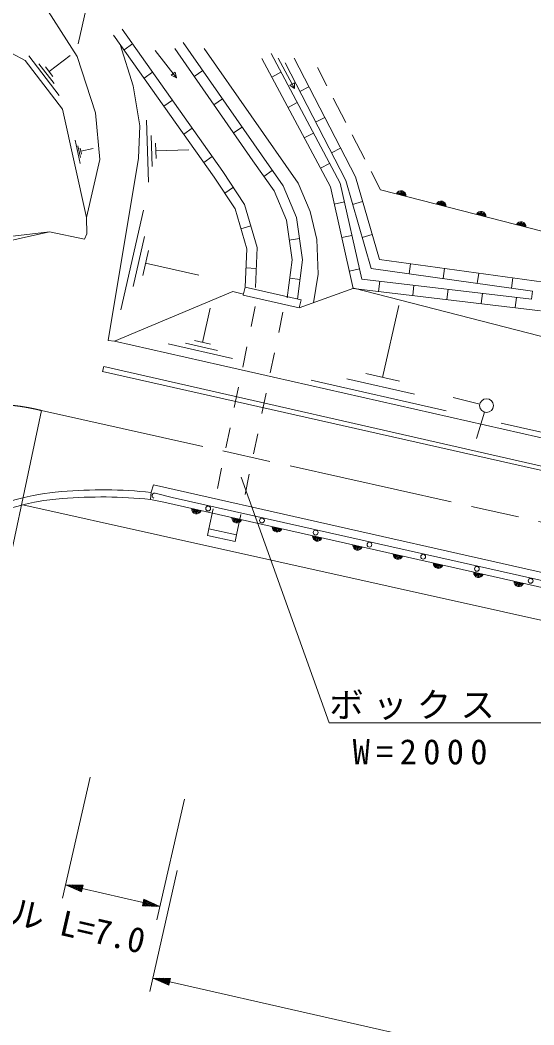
# Model space of a CAD drawing. Units: millimetres, scale not verified. Extents: x 40000 to 680000, y 20000 to 380000.
# Drawn here: x 367555 to 404878, y 269633 to 342562 of the extents above; entities that cross this region are included whole.
import ezdxf
from ezdxf.enums import TextEntityAlignment as Align

# ---------------------------------------------------------------- set-up
doc = ezdxf.new("R2010")
doc.units = ezdxf.units.MM
doc.header["$LTSCALE"] = 1000
doc.linetypes.add('CHAIN', pattern=[18.5, 12, -1.5, 3.5, -1.5])
for name, color, linetype, lineweight in [('M-BGD', 7, 'Continuous', 13), ('M-BMK', 2, 'CHAIN', 13), ('M-BMK-SRVR', 3, 'Continuous', 13), ('M-STR-HTXT', 7, 'Continuous', 13), ('M-STR-STR1', 1, 'Continuous', 13), ('M-STR-STRD', 7, 'Continuous', 13)]:
    doc.layers.add(name, color=color, linetype=linetype, lineweight=lineweight)
doc.styles.add('ＭＳ ゴシック', font='')
doc.styles.get('ＭＳ ゴシック').set_extended_font_data('MS Gothic')

msp = doc.modelspace()

# ---------------------------------------------------------------- linework, layer by layer
at = {"layer": 'M-BGD'}
for p, q in [((381663, 331150), (374347, 341478)), ((382282, 331574), (374959, 341912)), ((375115, 340394), (375727, 340828)), ((379409, 340926), (385085, 332772)), ((370382, 337097), (368187, 339957)), ((369665, 338820), (371191, 339991)), ((377377, 340356), (378913, 338383)), ((378793, 340497), (384471, 332341)), ((390803, 330718), (385783, 340129)), ((370024, 337959), (368926, 339388)), ((369940, 338462), (369391, 339177)), ((390094, 330455), (385121, 339776)), ((386306, 339803), (387489, 337601)), ((386799, 339450), (391212, 330915)), ((387465, 339794), (391912, 331194)), ((376560, 338354), (377172, 338788)), ((378534, 338564), (378830, 338794)), ((378913, 338383), (378534, 338564)), ((378830, 338794), (378913, 338383)), ((380819, 338901), (380203, 338472)), ((385842, 338424), (386504, 338777)), ((389835, 337793), (389149, 339117)), ((387147, 337842), (387477, 338020)), ((387489, 337601), (387147, 337842)), ((387477, 338020), (387489, 337601)), ((388540, 337715), (387874, 337370)), ((378005, 336314), (378617, 336748)), ((382247, 336849), (381632, 336420)), ((387019, 336218), (387681, 336571)), ((391216, 335129), (390296, 336905)), ((389688, 335494), (389022, 335150)), ((376885, 330807), (376741, 335304)), ((383675, 334797), (383060, 334369)), ((377149, 331941), (377077, 334189)), ((379450, 334274), (380062, 334708)), ((388196, 334013), (388858, 334366)), ((392597, 332466), (391676, 334242)), ((371928, 332142), (371551, 333843)), ((371947, 332592), (371758, 333443)), ((377430, 332513), (377394, 333637)), ((372013, 332830), (371919, 333255)), ((371966, 333043), (372873, 333244)), ((377412, 333075), (379810, 333151)), ((380895, 332234), (381507, 332668)), ((385085, 332772), (386663, 330535)), ((390837, 333274), (390170, 332929)), ((384471, 332341), (386003, 330170)), ((389372, 331807), (390034, 332160)), ((383178, 328868), (381663, 331150)), ((383867, 329187), (382282, 331574)), ((385874, 331653), (385261, 331221)), ((391912, 331194), (393650, 325197)), ((393743, 330254), (393057, 331578)), ((382421, 330009), (383046, 330424)), ((386663, 330535), (387625, 328236)), ((391758, 323088), (390094, 330455)), ((392373, 323770), (390803, 330718)), ((391212, 330915), (393065, 324521)), ((386003, 330170), (386897, 328034)), ((478077, 308536), (393743, 330254)), ((384771, 326053), (383867, 329187)), ((390375, 329210), (391107, 329375)), ((392433, 329396), (391712, 329187)), ((374883, 321528), (376524, 328770)), ((384016, 325963), (383178, 328868)), ((387625, 328236), (388071, 325170)), ((383597, 327416), (384318, 327624)), ((386897, 328034), (387314, 325163)), ((375776, 323229), (376597, 326850)), ((390926, 326771), (391658, 326936)), ((393129, 326995), (392408, 326786)), ((384644, 323153), (384771, 326053)), ((387848, 326703), (387106, 326595)), ((376464, 324025), (376874, 325835)), ((383894, 323186), (384016, 325963)), ((376669, 324930), (380532, 324055)), ((383955, 324574), (384704, 324542)), ((387314, 325163), (386962, 322407)), ((388071, 325170), (387706, 322312)), ((393650, 325197), (405609, 323539)), ((395915, 324883), (395812, 324140)), ((398391, 324540), (398288, 323797)), ((387889, 323741), (387145, 323836)), ((391477, 324333), (392208, 324498)), ((393065, 324521), (404778, 322897)), ((400867, 324196), (400765, 323453)), ((403344, 323853), (403241, 323110)), ((405364, 321472), (391758, 323088)), ((404708, 322305), (392373, 323770)), ((393596, 322869), (393684, 323614)), ((396078, 322575), (396167, 323319)), ((383009, 322864), (374416, 319250)), ((383777, 322673), (383009, 322864)), ((398561, 322280), (398650, 323024)), ((401044, 321985), (401132, 322730)), ((403526, 321690), (403615, 322435)), ((404778, 322897), (404708, 322305)), ((380799, 319164), (381363, 321656)), ((384335, 320317), (384640, 321785)), ((393891, 316627), (395073, 321852)), ((386344, 319886), (386650, 321355)), ((374416, 319250), (373955, 319315)), ((374416, 319250), (481938, 294926)), ((382995, 318012), (378321, 319069)), ((381897, 318588), (379560, 319116)), ((381383, 319031), (380215, 319296)), ((383723, 317380), (384029, 318848)), ((385732, 316949), (386038, 318418)), ((396193, 315420), (391294, 316528)), ((395116, 316350), (392667, 316904)), ((383111, 314443), (383417, 315911)), ((398494, 314213), (388697, 316429)), ((385120, 314012), (385426, 315481)), ((400950, 314695), (399005, 315162)), ((401292, 314100), (400718, 312184)), ((382499, 311506), (382805, 312974)), ((411710, 311223), (402502, 313306)), ((384508, 311075), (384814, 312544)), ((381887, 308569), (382193, 310037)), ((383896, 308138), (384202, 309607)), ((381275, 305632), (381581, 307100)), ((383284, 305201), (383590, 306670))]:
    msp.add_line(p, q, dxfattribs=at)
for points in [[(372386, 328227), (373349, 332433), (373028, 335819), (371709, 339919), (368822, 344446), (344689, 344696), (342799, 344161), (343798, 327264), (344029, 318976)], [(373955, 319315), (376156, 332531), (376263, 334884), (375773, 337798), (374835, 340790)], [(347086, 322675), (346435, 338600), (346934, 340418), (366932, 340168), (367930, 339634), (370640, 336105), (372386, 328227)], [(388861, 322039), (389212, 324118), (389105, 326632), (388623, 328663), (387750, 330731), (380924, 340498)], [(369695, 327202), (372226, 326667), (372404, 327059), (372386, 328227)], [(347086, 322675), (353404, 325045), (363920, 326525), (369695, 327202)], [(369695, 327202), (358716, 324742), (353048, 323370), (347487, 320090)], [(479549, 300558), (391805, 323105), (387832, 321666)], [(535936, 273174), (453212, 291711), (377248, 308843), (377073, 308287)], [(377021, 307773), (377985, 307563), (452974, 290650), (535684, 272042)], [(377373, 308238), (378591, 307912), (453100, 291191), (535653, 272722)], [(367764, 307389), (377746, 305148), (452494, 288521), (535247, 270077)]]:
    msp.add_lwpolyline(points, dxfattribs=at)
for points in [[(383894, 323186), (387967, 322253), (387832, 321666), (383760, 322599)], [(381275, 305632), (383284, 305201), (383180, 304713), (381170, 305143)]]:
    msp.add_lwpolyline(points, close=True, dxfattribs=at)
for centre, radius in [((401436, 314578), 500), ((381220, 307117), 175), ((385123, 306241), 175), ((389026, 305365), 175), ((392929, 304489), 175), ((396832, 303613), 175), ((400735, 302737), 175), ((404638, 301861), 175)]:
    msp.add_circle(centre, radius, dxfattribs=at)
for centre, radius, start, end in [((395224, 329817), 354, 354.35614, 156.76132), ((395224, 329817), 283, 356.58018, 154.53728), ((395224, 329817), 212, 0.32651, 150.79096), ((395224, 329817), 142, 8.03824, 143.07923), ((395224, 329817), 100, 18.3559, 132.76157), ((398129, 329069), 354, 354.35614, 156.76132), ((398129, 329069), 283, 356.58018, 154.53728), ((398129, 329069), 212, 0.32651, 150.79096), ((398129, 329069), 142, 8.03824, 143.07923), ((398129, 329069), 100, 18.3559, 132.76157), ((401034, 328321), 354, 354.35614, 156.76132), ((401034, 328321), 283, 356.58018, 154.53728), ((401034, 328321), 212, 0.32651, 150.79096), ((401034, 328321), 142, 8.03824, 143.07923), ((401034, 328321), 100, 18.3559, 132.76157), ((403939, 327572), 354, 354.35614, 156.76132), ((403939, 327572), 283, 356.58018, 154.53728), ((403939, 327572), 212, 0.32651, 150.79096), ((403939, 327572), 142, 8.03824, 143.07923), ((403939, 327572), 100, 18.3559, 132.76157), ((377325, 308056), 188, 75.01649, 255.01649), ((380373, 307079), 354, 176.08821, 338.49339), ((380373, 307079), 283, 178.31225, 336.26935), ((380373, 307079), 212, 182.05858, 332.52303), ((380373, 307079), 142, 189.77031, 324.8113), ((380373, 307079), 100, 200.08797, 314.49364), ((383300, 306419), 354, 176.08821, 338.49339), ((383300, 306419), 283, 178.31225, 336.26935), ((383300, 306419), 212, 182.05858, 332.52303), ((383300, 306419), 142, 189.77031, 324.8113), ((383300, 306419), 100, 200.08797, 314.49364), ((386226, 305759), 354, 176.08821, 338.49339), ((386226, 305759), 283, 178.31225, 336.26935), ((386226, 305759), 212, 182.05858, 332.52303), ((386226, 305759), 142, 189.77031, 324.8113), ((386226, 305759), 100, 200.08797, 314.49364), ((389153, 305099), 354, 176.08821, 338.49339), ((389153, 305099), 283, 178.31225, 336.26935), ((389153, 305099), 212, 182.05858, 332.52303), ((389153, 305099), 142, 189.77031, 324.8113), ((389153, 305099), 100, 200.08797, 314.49364), ((392079, 304439), 354, 176.08821, 338.49339), ((392079, 304439), 283, 178.31225, 336.26935), ((392079, 304439), 212, 182.05858, 332.52303), ((392079, 304439), 142, 189.77031, 324.8113), ((392079, 304439), 100, 200.08797, 314.49364), ((395006, 303779), 354, 176.08821, 338.49339), ((395006, 303779), 283, 178.31225, 336.26935), ((395006, 303779), 212, 182.05858, 332.52303), ((395006, 303779), 142, 189.77031, 324.8113), ((395006, 303779), 100, 200.08797, 314.49364), ((397932, 303119), 354, 176.08821, 338.49339), ((397932, 303119), 283, 178.31225, 336.26935), ((397932, 303119), 212, 182.05858, 332.52303), ((397932, 303119), 142, 189.77031, 324.8113), ((397932, 303119), 100, 200.08797, 314.49364), ((400859, 302459), 354, 176.08821, 338.49339), ((400859, 302459), 283, 178.31225, 336.26935), ((400859, 302459), 212, 182.05858, 332.52303), ((400859, 302459), 142, 189.77031, 324.8113), ((400859, 302459), 100, 200.08797, 314.49364), ((403785, 301799), 354, 176.08821, 338.49339), ((403785, 301799), 283, 178.31225, 336.26935), ((403785, 301799), 212, 182.05858, 332.52303), ((403785, 301799), 142, 189.77031, 324.8113), ((403785, 301799), 100, 200.08797, 314.49364)]:
    msp.add_arc(centre, radius, start, end, dxfattribs=at)
at = {"layer": 'M-BMK'}
msp.add_line((369105, 314227), (438260, 298819), dxfattribs=at)
msp.add_arc((365369, 299174), 15509, 76.06011, 148.85649, dxfattribs=at)
at = {"layer": 'M-BMK-SRVR'}
msp.add_lwpolyline([(352095, 307195), (365823, 298792), (369105, 314227)], dxfattribs=at)
at = {"layer": 'M-STR-HTXT'}
for p, q in [((371786, 340846), (374596, 353606)), ((383619, 309395), (390005, 291563)), ((390005, 291563), (415205, 291563)), ((372653, 287605), (370632, 278834)), ((379505, 286026), (377485, 277256)), ((378971, 280838), (376983, 272061)), ((370857, 279809), (372019, 279285)), ((370857, 279809), (372131, 279772)), ((370857, 279809), (372075, 279528)), ((372064, 279480), (371089, 279704)), ((372086, 279577), (371111, 279802)), ((371321, 279599), (372052, 279431)), ((371366, 279794), (372097, 279626)), ((372041, 279382), (371554, 279494)), ((372108, 279674), (371621, 279787)), ((371786, 279390), (372030, 279333)), ((371876, 279779), (372120, 279723)), ((372019, 279285), (372131, 279772)), ((372075, 279528), (376491, 278511)), ((376548, 278754), (376435, 278267)), ((377245, 278440), (376514, 278608)), ((376525, 278657), (377012, 278545)), ((376780, 278650), (376536, 278706)), ((377710, 278230), (376548, 278754)), ((377710, 278230), (376435, 278267)), ((376690, 278260), (376447, 278316)), ((376458, 278365), (376945, 278252)), ((377200, 278245), (376469, 278413)), ((376480, 278462), (377455, 278238)), ((377710, 278230), (376491, 278511)), ((376503, 278560), (377477, 278335)), ((377204, 273036), (378368, 272516)), ((377204, 273036), (378478, 273004)), ((377204, 273036), (378423, 272760)), ((378412, 272711), (377437, 272932)), ((378434, 272809), (377459, 273030)), ((377669, 272828), (378401, 272662)), ((377713, 273023), (378445, 272857)), ((378456, 272906), (377968, 273017)), ((378223, 273010), (378467, 272955)), ((378368, 272516), (378478, 273004)), ((378423, 272760), (443939, 257920)), ((378390, 272614), (377902, 272724)), ((378135, 272620), (378379, 272565))]:
    msp.add_line(p, q, dxfattribs=at)
for centre, radius, start, end in [((358645, 278789), 75138, 78.94701, 125.28645), ((358648, 279042), 70449, 78.97273, 121.983)]:
    msp.add_arc(centre, radius, start, end, dxfattribs=at)
at = {"layer": 'M-STR-STR1'}
msp.add_line((377073, 308287), (377021, 307773), dxfattribs=at)
for centre, radius, start, end in [((371959, 290870), 17532, 94.57138, 130.47444), ((371698, 291463), 16405, 93.82025, 131.15871), ((373500, 273059), 35408, 84.20822, 94.75945), ((373500, 273059), 34892, 84.20822, 94.75945)]:
    msp.add_arc(centre, radius, start, end, dxfattribs=at)
at = {"layer": 'M-STR-STRD'}
for p, q in [((373629, 317419), (373531, 317049)), ((404262, 310451), (373629, 317419)), ((491378, 290905), (404262, 310451))]:
    msp.add_line(p, q, dxfattribs=at)
msp.add_lwpolyline([(491291, 290608), (404170, 310169), (373531, 317049)], dxfattribs=at)

# ---------------------------------------------------------------- texts
at = {"layer": 'M-STR-HTXT', "style": 'ＭＳ ゴシック'}
msp.add_text('ガードレール L=7.0', height=1833, rotation=347.027, dxfattribs=at).set_placement((365316, 276781), align=Align.BOTTOM_CENTER)
at = {"layer": 'M-STR-HTXT', "char_height": 1833, "attachment_point": 8, "style": 'ＭＳ ゴシック'}
for s, insert in [('\\T1.27;ボックス\u3000L=17.3', (402705, 291763)), ('\\T1.37;W=2000\u3000H=1750', (403675, 288513))]:
    msp.add_mtext(s, dxfattribs=dict(at, insert=insert))

doc.saveas('drawing.dxf')
